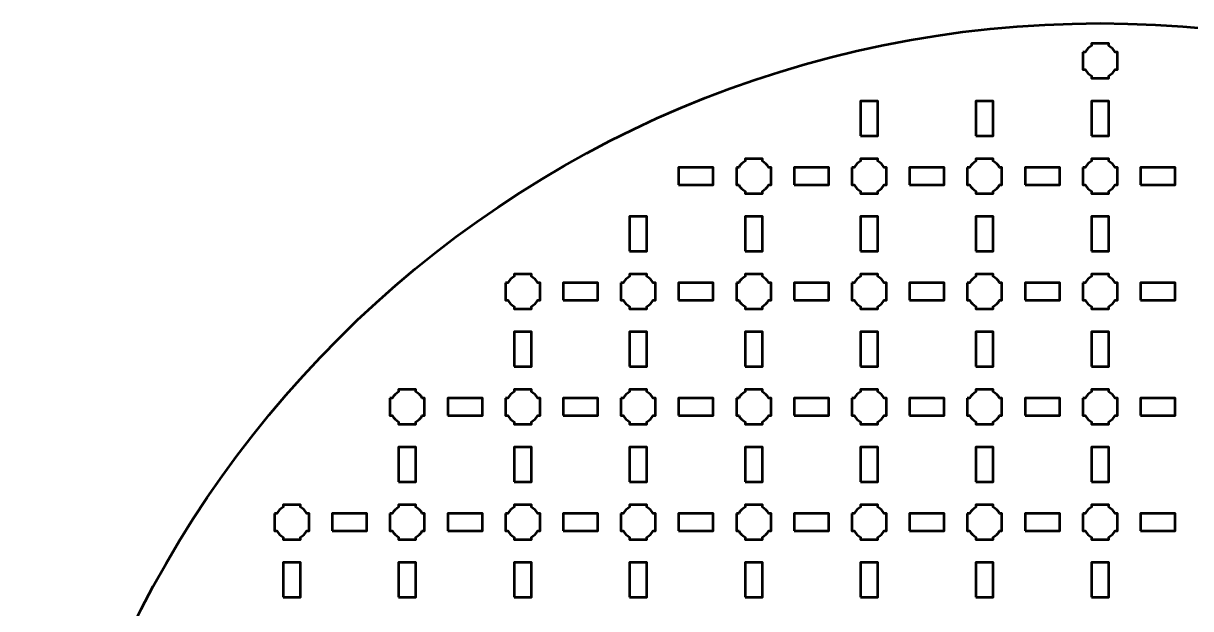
# Model space of a CAD drawing. Header units: centimetres. Extents: x -29.1 to 8.1, y -33.5 to 3.8.
# Drawn here: x -29.15 to -8.93, y -6.35 to 3.8 of the extents above; entities that cross this region are included whole.
import ezdxf

# ---------------------------------------------------------------- set-up
doc = ezdxf.new("R2010")
doc.units = ezdxf.units.CM
doc.header["$MEASUREMENT"] = 0
doc.layers.add('Layer 1', color=7, linetype='Continuous')

msp = doc.modelspace()

# ---------------------------------------------------------------- linework, layer by layer
at = {"layer": 'Layer 1', "lineweight": 53}
for points in [[(-14.65, 1.85), (-14.35, 1.85), (-14.35, 2.45), (-14.65, 2.45), (-14.65, 1.85)], [(-12.65, 1.85), (-12.35, 1.85), (-12.35, 2.45), (-12.65, 2.45), (-12.65, 1.85)], [(-10.65, 1.85), (-10.35, 1.85), (-10.35, 2.45), (-10.65, 2.45), (-10.65, 1.85)], [(-17.8, 1), (-17.2, 1), (-17.2, 1.3), (-17.8, 1.3), (-17.8, 1)], [(-15.8, 1), (-15.2, 1), (-15.2, 1.3), (-15.8, 1.3), (-15.8, 1)], [(-13.8, 1), (-13.2, 1), (-13.2, 1.3), (-13.8, 1.3), (-13.8, 1)], [(-11.8, 1), (-11.2, 1), (-11.2, 1.3), (-11.8, 1.3), (-11.8, 1)], [(-9.8, 1), (-9.2, 1), (-9.2, 1.3), (-9.8, 1.3), (-9.8, 1)], [(-18.65, -0.15), (-18.35, -0.15), (-18.35, 0.45), (-18.65, 0.45), (-18.65, -0.15)], [(-16.65, -0.15), (-16.35, -0.15), (-16.35, 0.45), (-16.65, 0.45), (-16.65, -0.15)], [(-14.65, -0.15), (-14.35, -0.15), (-14.35, 0.45), (-14.65, 0.45), (-14.65, -0.15)], [(-12.65, -0.15), (-12.35, -0.15), (-12.35, 0.45), (-12.65, 0.45), (-12.65, -0.15)], [(-10.65, -0.15), (-10.35, -0.15), (-10.35, 0.45), (-10.65, 0.45), (-10.65, -0.15)], [(-19.8, -1), (-19.2, -1), (-19.2, -0.7), (-19.8, -0.7), (-19.8, -1)], [(-17.8, -1), (-17.2, -1), (-17.2, -0.7), (-17.8, -0.7), (-17.8, -1)], [(-15.8, -1), (-15.2, -1), (-15.2, -0.7), (-15.8, -0.7), (-15.8, -1)], [(-13.8, -1), (-13.2, -1), (-13.2, -0.7), (-13.8, -0.7), (-13.8, -1)], [(-11.8, -1), (-11.2, -1), (-11.2, -0.7), (-11.8, -0.7), (-11.8, -1)], [(-9.8, -1), (-9.2, -1), (-9.2, -0.7), (-9.8, -0.7), (-9.8, -1)], [(-20.65, -2.15), (-20.35, -2.15), (-20.35, -1.55), (-20.65, -1.55), (-20.65, -2.15)], [(-18.65, -2.15), (-18.35, -2.15), (-18.35, -1.55), (-18.65, -1.55), (-18.65, -2.15)], [(-16.65, -2.15), (-16.35, -2.15), (-16.35, -1.55), (-16.65, -1.55), (-16.65, -2.15)], [(-14.65, -2.15), (-14.35, -2.15), (-14.35, -1.55), (-14.65, -1.55), (-14.65, -2.15)], [(-12.65, -2.15), (-12.35, -2.15), (-12.35, -1.55), (-12.65, -1.55), (-12.65, -2.15)], [(-10.65, -2.15), (-10.35, -2.15), (-10.35, -1.55), (-10.65, -1.55), (-10.65, -2.15)], [(-21.8, -3), (-21.2, -3), (-21.2, -2.7), (-21.8, -2.7), (-21.8, -3)], [(-19.8, -3), (-19.2, -3), (-19.2, -2.7), (-19.8, -2.7), (-19.8, -3)], [(-17.8, -3), (-17.2, -3), (-17.2, -2.7), (-17.8, -2.7), (-17.8, -3)], [(-15.8, -3), (-15.2, -3), (-15.2, -2.7), (-15.8, -2.7), (-15.8, -3)], [(-13.8, -3), (-13.2, -3), (-13.2, -2.7), (-13.8, -2.7), (-13.8, -3)], [(-11.8, -3), (-11.2, -3), (-11.2, -2.7), (-11.8, -2.7), (-11.8, -3)], [(-9.8, -3), (-9.2, -3), (-9.2, -2.7), (-9.8, -2.7), (-9.8, -3)], [(-22.65, -4.15), (-22.35, -4.15), (-22.35, -3.55), (-22.65, -3.55), (-22.65, -4.15)], [(-20.65, -4.15), (-20.35, -4.15), (-20.35, -3.55), (-20.65, -3.55), (-20.65, -4.15)], [(-18.65, -4.15), (-18.35, -4.15), (-18.35, -3.55), (-18.65, -3.55), (-18.65, -4.15)], [(-16.65, -4.15), (-16.35, -4.15), (-16.35, -3.55), (-16.65, -3.55), (-16.65, -4.15)], [(-14.65, -4.15), (-14.35, -4.15), (-14.35, -3.55), (-14.65, -3.55), (-14.65, -4.15)], [(-12.65, -4.15), (-12.35, -4.15), (-12.35, -3.55), (-12.65, -3.55), (-12.65, -4.15)], [(-10.65, -4.15), (-10.35, -4.15), (-10.35, -3.55), (-10.65, -3.55), (-10.65, -4.15)], [(-23.8, -5), (-23.2, -5), (-23.2, -4.7), (-23.8, -4.7), (-23.8, -5)], [(-21.8, -5), (-21.2, -5), (-21.2, -4.7), (-21.8, -4.7), (-21.8, -5)], [(-19.8, -5), (-19.2, -5), (-19.2, -4.7), (-19.8, -4.7), (-19.8, -5)], [(-17.8, -5), (-17.2, -5), (-17.2, -4.7), (-17.8, -4.7), (-17.8, -5)], [(-15.8, -5), (-15.2, -5), (-15.2, -4.7), (-15.8, -4.7), (-15.8, -5)], [(-13.8, -5), (-13.2, -5), (-13.2, -4.7), (-13.8, -4.7), (-13.8, -5)], [(-11.8, -5), (-11.2, -5), (-11.2, -4.7), (-11.8, -4.7), (-11.8, -5)], [(-9.8, -5), (-9.2, -5), (-9.2, -4.7), (-9.8, -4.7), (-9.8, -5)], [(-24.65, -6.15), (-24.35, -6.15), (-24.35, -5.55), (-24.65, -5.55), (-24.65, -6.15)], [(-22.65, -6.15), (-22.35, -6.15), (-22.35, -5.55), (-22.65, -5.55), (-22.65, -6.15)], [(-20.65, -6.15), (-20.35, -6.15), (-20.35, -5.55), (-20.65, -5.55), (-20.65, -6.15)], [(-18.65, -6.15), (-18.35, -6.15), (-18.35, -5.55), (-18.65, -5.55), (-18.65, -6.15)], [(-16.65, -6.15), (-16.35, -6.15), (-16.35, -5.55), (-16.65, -5.55), (-16.65, -6.15)], [(-14.65, -6.15), (-14.35, -6.15), (-14.35, -5.55), (-14.65, -5.55), (-14.65, -6.15)], [(-12.65, -6.15), (-12.35, -6.15), (-12.35, -5.55), (-12.65, -5.55), (-12.65, -6.15)], [(-10.65, -6.15), (-10.35, -6.15), (-10.35, -5.55), (-10.65, -5.55), (-10.65, -6.15)]]:
    msp.add_lwpolyline(points, close=True, dxfattribs=at)
at = {"layer": 'Layer 1', "color": 250, "lineweight": 53}
msp.add_ellipse((-10.5, -14.85), major_axis=(0, 18.65), ratio=1, dxfattribs=at)
at = {"layer": 'Layer 1', "lineweight": 53}
for points in [[(-10.8, 3.3), (-10.8, 3.3), (-10.75985, 3.3), (-10.75985, 3.3), (-10.75985, 3.3), (-10.7335, 3.34553), (-10.69553, 3.3835), (-10.65, 3.40985), (-10.65, 3.40985), (-10.65, 3.40985), (-10.65, 3.45), (-10.65, 3.45), (-10.65, 3.45), (-10.65, 3.45), (-10.5, 3.45), (-10.5, 3.45), (-10.5, 3.45), (-10.5, 3.45), (-10.35, 3.45), (-10.35, 3.45), (-10.35, 3.45), (-10.35, 3.45), (-10.35, 3.40985), (-10.35, 3.40985), (-10.35, 3.40985), (-10.30447, 3.3835), (-10.2665, 3.34553), (-10.24015, 3.3), (-10.24015, 3.3), (-10.24015, 3.3), (-10.2, 3.3), (-10.2, 3.3), (-10.2, 3.3), (-10.2, 3.3), (-10.2, 3.15), (-10.2, 3.15), (-10.2, 3.15), (-10.2, 3.15), (-10.2, 3), (-10.2, 3), (-10.2, 3), (-10.2, 3), (-10.24015, 3), (-10.24015, 3), (-10.24015, 3), (-10.2665, 2.95447), (-10.30447, 2.9165), (-10.35, 2.89015), (-10.35, 2.89015), (-10.35, 2.89015), (-10.35, 2.85), (-10.35, 2.85), (-10.35, 2.85), (-10.35, 2.85), (-10.5, 2.85), (-10.5, 2.85), (-10.5, 2.85), (-10.5, 2.85), (-10.65, 2.85), (-10.65, 2.85), (-10.65, 2.85), (-10.65, 2.85), (-10.65, 2.89015), (-10.65, 2.89015), (-10.65, 2.89015), (-10.69553, 2.9165), (-10.7335, 2.95447), (-10.75985, 3), (-10.75985, 3), (-10.75985, 3), (-10.8, 3), (-10.8, 3), (-10.8, 3), (-10.8, 3), (-10.8, 3.15), (-10.8, 3.15), (-10.8, 3.15), (-10.8, 3.15), (-10.8, 3.3), (-10.8, 3.3)], [(-16.8, 1.3), (-16.8, 1.3), (-16.75985, 1.3), (-16.75985, 1.3), (-16.75985, 1.3), (-16.7335, 1.34553), (-16.69553, 1.3835), (-16.65, 1.40985), (-16.65, 1.40985), (-16.65, 1.40985), (-16.65, 1.45), (-16.65, 1.45), (-16.65, 1.45), (-16.65, 1.45), (-16.5, 1.45), (-16.5, 1.45), (-16.5, 1.45), (-16.5, 1.45), (-16.35, 1.45), (-16.35, 1.45), (-16.35, 1.45), (-16.35, 1.45), (-16.35, 1.40985), (-16.35, 1.40985), (-16.35, 1.40985), (-16.30447, 1.3835), (-16.2665, 1.34553), (-16.24015, 1.3), (-16.24015, 1.3), (-16.24015, 1.3), (-16.2, 1.3), (-16.2, 1.3), (-16.2, 1.3), (-16.2, 1.3), (-16.2, 1.15), (-16.2, 1.15), (-16.2, 1.15), (-16.2, 1.15), (-16.2, 1), (-16.2, 1), (-16.2, 1), (-16.2, 1), (-16.24015, 1), (-16.24015, 1), (-16.24015, 1), (-16.2665, 0.95447), (-16.30447, 0.9165), (-16.35, 0.89015), (-16.35, 0.89015), (-16.35, 0.89015), (-16.35, 0.85), (-16.35, 0.85), (-16.35, 0.85), (-16.35, 0.85), (-16.5, 0.85), (-16.5, 0.85), (-16.5, 0.85), (-16.5, 0.85), (-16.65, 0.85), (-16.65, 0.85), (-16.65, 0.85), (-16.65, 0.85), (-16.65, 0.89015), (-16.65, 0.89015), (-16.65, 0.89015), (-16.69553, 0.9165), (-16.7335, 0.95447), (-16.75985, 1), (-16.75985, 1), (-16.75985, 1), (-16.8, 1), (-16.8, 1), (-16.8, 1), (-16.8, 1), (-16.8, 1.15), (-16.8, 1.15), (-16.8, 1.15), (-16.8, 1.15), (-16.8, 1.3), (-16.8, 1.3)], [(-14.8, 1.3), (-14.8, 1.3), (-14.75985, 1.3), (-14.75985, 1.3), (-14.75985, 1.3), (-14.7335, 1.34553), (-14.69553, 1.3835), (-14.65, 1.40985), (-14.65, 1.40985), (-14.65, 1.40985), (-14.65, 1.45), (-14.65, 1.45), (-14.65, 1.45), (-14.65, 1.45), (-14.5, 1.45), (-14.5, 1.45), (-14.5, 1.45), (-14.5, 1.45), (-14.35, 1.45), (-14.35, 1.45), (-14.35, 1.45), (-14.35, 1.45), (-14.35, 1.40985), (-14.35, 1.40985), (-14.35, 1.40985), (-14.30447, 1.3835), (-14.2665, 1.34553), (-14.24015, 1.3), (-14.24015, 1.3), (-14.24015, 1.3), (-14.2, 1.3), (-14.2, 1.3), (-14.2, 1.3), (-14.2, 1.3), (-14.2, 1.15), (-14.2, 1.15), (-14.2, 1.15), (-14.2, 1.15), (-14.2, 1), (-14.2, 1), (-14.2, 1), (-14.2, 1), (-14.24015, 1), (-14.24015, 1), (-14.24015, 1), (-14.2665, 0.95447), (-14.30447, 0.9165), (-14.35, 0.89015), (-14.35, 0.89015), (-14.35, 0.89015), (-14.35, 0.85), (-14.35, 0.85), (-14.35, 0.85), (-14.35, 0.85), (-14.5, 0.85), (-14.5, 0.85), (-14.5, 0.85), (-14.5, 0.85), (-14.65, 0.85), (-14.65, 0.85), (-14.65, 0.85), (-14.65, 0.85), (-14.65, 0.89015), (-14.65, 0.89015), (-14.65, 0.89015), (-14.69553, 0.9165), (-14.7335, 0.95447), (-14.75985, 1), (-14.75985, 1), (-14.75985, 1), (-14.8, 1), (-14.8, 1), (-14.8, 1), (-14.8, 1), (-14.8, 1.15), (-14.8, 1.15), (-14.8, 1.15), (-14.8, 1.15), (-14.8, 1.3), (-14.8, 1.3)], [(-12.8, 1.3), (-12.8, 1.3), (-12.75985, 1.3), (-12.75985, 1.3), (-12.75985, 1.3), (-12.7335, 1.34553), (-12.69553, 1.3835), (-12.65, 1.40985), (-12.65, 1.40985), (-12.65, 1.40985), (-12.65, 1.45), (-12.65, 1.45), (-12.65, 1.45), (-12.65, 1.45), (-12.5, 1.45), (-12.5, 1.45), (-12.5, 1.45), (-12.5, 1.45), (-12.35, 1.45), (-12.35, 1.45), (-12.35, 1.45), (-12.35, 1.45), (-12.35, 1.40985), (-12.35, 1.40985), (-12.35, 1.40985), (-12.30447, 1.3835), (-12.2665, 1.34553), (-12.24015, 1.3), (-12.24015, 1.3), (-12.24015, 1.3), (-12.2, 1.3), (-12.2, 1.3), (-12.2, 1.3), (-12.2, 1.3), (-12.2, 1.15), (-12.2, 1.15), (-12.2, 1.15), (-12.2, 1.15), (-12.2, 1), (-12.2, 1), (-12.2, 1), (-12.2, 1), (-12.24015, 1), (-12.24015, 1), (-12.24015, 1), (-12.2665, 0.95447), (-12.30447, 0.9165), (-12.35, 0.89015), (-12.35, 0.89015), (-12.35, 0.89015), (-12.35, 0.85), (-12.35, 0.85), (-12.35, 0.85), (-12.35, 0.85), (-12.5, 0.85), (-12.5, 0.85), (-12.5, 0.85), (-12.5, 0.85), (-12.65, 0.85), (-12.65, 0.85), (-12.65, 0.85), (-12.65, 0.85), (-12.65, 0.89015), (-12.65, 0.89015), (-12.65, 0.89015), (-12.69553, 0.9165), (-12.7335, 0.95447), (-12.75985, 1), (-12.75985, 1), (-12.75985, 1), (-12.8, 1), (-12.8, 1), (-12.8, 1), (-12.8, 1), (-12.8, 1.15), (-12.8, 1.15), (-12.8, 1.15), (-12.8, 1.15), (-12.8, 1.3), (-12.8, 1.3)], [(-10.8, 1.3), (-10.8, 1.3), (-10.75985, 1.3), (-10.75985, 1.3), (-10.75985, 1.3), (-10.7335, 1.34553), (-10.69553, 1.3835), (-10.65, 1.40985), (-10.65, 1.40985), (-10.65, 1.40985), (-10.65, 1.45), (-10.65, 1.45), (-10.65, 1.45), (-10.65, 1.45), (-10.5, 1.45), (-10.5, 1.45), (-10.5, 1.45), (-10.5, 1.45), (-10.35, 1.45), (-10.35, 1.45), (-10.35, 1.45), (-10.35, 1.45), (-10.35, 1.40985), (-10.35, 1.40985), (-10.35, 1.40985), (-10.30447, 1.3835), (-10.2665, 1.34553), (-10.24015, 1.3), (-10.24015, 1.3), (-10.24015, 1.3), (-10.2, 1.3), (-10.2, 1.3), (-10.2, 1.3), (-10.2, 1.3), (-10.2, 1.15), (-10.2, 1.15), (-10.2, 1.15), (-10.2, 1.15), (-10.2, 1), (-10.2, 1), (-10.2, 1), (-10.2, 1), (-10.24015, 1), (-10.24015, 1), (-10.24015, 1), (-10.2665, 0.95447), (-10.30447, 0.9165), (-10.35, 0.89015), (-10.35, 0.89015), (-10.35, 0.89015), (-10.35, 0.85), (-10.35, 0.85), (-10.35, 0.85), (-10.35, 0.85), (-10.5, 0.85), (-10.5, 0.85), (-10.5, 0.85), (-10.5, 0.85), (-10.65, 0.85), (-10.65, 0.85), (-10.65, 0.85), (-10.65, 0.85), (-10.65, 0.89015), (-10.65, 0.89015), (-10.65, 0.89015), (-10.69553, 0.9165), (-10.7335, 0.95447), (-10.75985, 1), (-10.75985, 1), (-10.75985, 1), (-10.8, 1), (-10.8, 1), (-10.8, 1), (-10.8, 1), (-10.8, 1.15), (-10.8, 1.15), (-10.8, 1.15), (-10.8, 1.15), (-10.8, 1.3), (-10.8, 1.3)], [(-20.8, -0.7), (-20.8, -0.7), (-20.75985, -0.7), (-20.75985, -0.7), (-20.75985, -0.7), (-20.7335, -0.65447), (-20.69553, -0.6165), (-20.65, -0.59015), (-20.65, -0.59015), (-20.65, -0.59015), (-20.65, -0.55), (-20.65, -0.55), (-20.65, -0.55), (-20.65, -0.55), (-20.5, -0.55), (-20.5, -0.55), (-20.5, -0.55), (-20.5, -0.55), (-20.35, -0.55), (-20.35, -0.55), (-20.35, -0.55), (-20.35, -0.55), (-20.35, -0.59015), (-20.35, -0.59015), (-20.35, -0.59015), (-20.30447, -0.6165), (-20.2665, -0.65447), (-20.24015, -0.7), (-20.24015, -0.7), (-20.24015, -0.7), (-20.2, -0.7), (-20.2, -0.7), (-20.2, -0.7), (-20.2, -0.7), (-20.2, -0.85), (-20.2, -0.85), (-20.2, -0.85), (-20.2, -0.85), (-20.2, -1), (-20.2, -1), (-20.2, -1), (-20.2, -1), (-20.24015, -1), (-20.24015, -1), (-20.24015, -1), (-20.2665, -1.04553), (-20.30447, -1.0835), (-20.35, -1.10985), (-20.35, -1.10985), (-20.35, -1.10985), (-20.35, -1.15), (-20.35, -1.15), (-20.35, -1.15), (-20.35, -1.15), (-20.5, -1.15), (-20.5, -1.15), (-20.5, -1.15), (-20.5, -1.15), (-20.65, -1.15), (-20.65, -1.15), (-20.65, -1.15), (-20.65, -1.15), (-20.65, -1.10985), (-20.65, -1.10985), (-20.65, -1.10985), (-20.69553, -1.0835), (-20.7335, -1.04553), (-20.75985, -1), (-20.75985, -1), (-20.75985, -1), (-20.8, -1), (-20.8, -1), (-20.8, -1), (-20.8, -1), (-20.8, -0.85), (-20.8, -0.85), (-20.8, -0.85), (-20.8, -0.85), (-20.8, -0.7), (-20.8, -0.7)], [(-18.8, -0.7), (-18.8, -0.7), (-18.75985, -0.7), (-18.75985, -0.7), (-18.75985, -0.7), (-18.7335, -0.65447), (-18.69553, -0.6165), (-18.65, -0.59015), (-18.65, -0.59015), (-18.65, -0.59015), (-18.65, -0.55), (-18.65, -0.55), (-18.65, -0.55), (-18.65, -0.55), (-18.5, -0.55), (-18.5, -0.55), (-18.5, -0.55), (-18.5, -0.55), (-18.35, -0.55), (-18.35, -0.55), (-18.35, -0.55), (-18.35, -0.55), (-18.35, -0.59015), (-18.35, -0.59015), (-18.35, -0.59015), (-18.30447, -0.6165), (-18.2665, -0.65447), (-18.24015, -0.7), (-18.24015, -0.7), (-18.24015, -0.7), (-18.2, -0.7), (-18.2, -0.7), (-18.2, -0.7), (-18.2, -0.7), (-18.2, -0.85), (-18.2, -0.85), (-18.2, -0.85), (-18.2, -0.85), (-18.2, -1), (-18.2, -1), (-18.2, -1), (-18.2, -1), (-18.24015, -1), (-18.24015, -1), (-18.24015, -1), (-18.2665, -1.04553), (-18.30447, -1.0835), (-18.35, -1.10985), (-18.35, -1.10985), (-18.35, -1.10985), (-18.35, -1.15), (-18.35, -1.15), (-18.35, -1.15), (-18.35, -1.15), (-18.5, -1.15), (-18.5, -1.15), (-18.5, -1.15), (-18.5, -1.15), (-18.65, -1.15), (-18.65, -1.15), (-18.65, -1.15), (-18.65, -1.15), (-18.65, -1.10985), (-18.65, -1.10985), (-18.65, -1.10985), (-18.69553, -1.0835), (-18.7335, -1.04553), (-18.75985, -1), (-18.75985, -1), (-18.75985, -1), (-18.8, -1), (-18.8, -1), (-18.8, -1), (-18.8, -1), (-18.8, -0.85), (-18.8, -0.85), (-18.8, -0.85), (-18.8, -0.85), (-18.8, -0.7), (-18.8, -0.7)], [(-16.8, -0.7), (-16.8, -0.7), (-16.75985, -0.7), (-16.75985, -0.7), (-16.75985, -0.7), (-16.7335, -0.65447), (-16.69553, -0.6165), (-16.65, -0.59015), (-16.65, -0.59015), (-16.65, -0.59015), (-16.65, -0.55), (-16.65, -0.55), (-16.65, -0.55), (-16.65, -0.55), (-16.5, -0.55), (-16.5, -0.55), (-16.5, -0.55), (-16.5, -0.55), (-16.35, -0.55), (-16.35, -0.55), (-16.35, -0.55), (-16.35, -0.55), (-16.35, -0.59015), (-16.35, -0.59015), (-16.35, -0.59015), (-16.30447, -0.6165), (-16.2665, -0.65447), (-16.24015, -0.7), (-16.24015, -0.7), (-16.24015, -0.7), (-16.2, -0.7), (-16.2, -0.7), (-16.2, -0.7), (-16.2, -0.7), (-16.2, -0.85), (-16.2, -0.85), (-16.2, -0.85), (-16.2, -0.85), (-16.2, -1), (-16.2, -1), (-16.2, -1), (-16.2, -1), (-16.24015, -1), (-16.24015, -1), (-16.24015, -1), (-16.2665, -1.04553), (-16.30447, -1.0835), (-16.35, -1.10985), (-16.35, -1.10985), (-16.35, -1.10985), (-16.35, -1.15), (-16.35, -1.15), (-16.35, -1.15), (-16.35, -1.15), (-16.5, -1.15), (-16.5, -1.15), (-16.5, -1.15), (-16.5, -1.15), (-16.65, -1.15), (-16.65, -1.15), (-16.65, -1.15), (-16.65, -1.15), (-16.65, -1.10985), (-16.65, -1.10985), (-16.65, -1.10985), (-16.69553, -1.0835), (-16.7335, -1.04553), (-16.75985, -1), (-16.75985, -1), (-16.75985, -1), (-16.8, -1), (-16.8, -1), (-16.8, -1), (-16.8, -1), (-16.8, -0.85), (-16.8, -0.85), (-16.8, -0.85), (-16.8, -0.85), (-16.8, -0.7), (-16.8, -0.7)], [(-14.8, -0.7), (-14.8, -0.7), (-14.75985, -0.7), (-14.75985, -0.7), (-14.75985, -0.7), (-14.7335, -0.65447), (-14.69553, -0.6165), (-14.65, -0.59015), (-14.65, -0.59015), (-14.65, -0.59015), (-14.65, -0.55), (-14.65, -0.55), (-14.65, -0.55), (-14.65, -0.55), (-14.5, -0.55), (-14.5, -0.55), (-14.5, -0.55), (-14.5, -0.55), (-14.35, -0.55), (-14.35, -0.55), (-14.35, -0.55), (-14.35, -0.55), (-14.35, -0.59015), (-14.35, -0.59015), (-14.35, -0.59015), (-14.30447, -0.6165), (-14.2665, -0.65447), (-14.24015, -0.7), (-14.24015, -0.7), (-14.24015, -0.7), (-14.2, -0.7), (-14.2, -0.7), (-14.2, -0.7), (-14.2, -0.7), (-14.2, -0.85), (-14.2, -0.85), (-14.2, -0.85), (-14.2, -0.85), (-14.2, -1), (-14.2, -1), (-14.2, -1), (-14.2, -1), (-14.24015, -1), (-14.24015, -1), (-14.24015, -1), (-14.2665, -1.04553), (-14.30447, -1.0835), (-14.35, -1.10985), (-14.35, -1.10985), (-14.35, -1.10985), (-14.35, -1.15), (-14.35, -1.15), (-14.35, -1.15), (-14.35, -1.15), (-14.5, -1.15), (-14.5, -1.15), (-14.5, -1.15), (-14.5, -1.15), (-14.65, -1.15), (-14.65, -1.15), (-14.65, -1.15), (-14.65, -1.15), (-14.65, -1.10985), (-14.65, -1.10985), (-14.65, -1.10985), (-14.69553, -1.0835), (-14.7335, -1.04553), (-14.75985, -1), (-14.75985, -1), (-14.75985, -1), (-14.8, -1), (-14.8, -1), (-14.8, -1), (-14.8, -1), (-14.8, -0.85), (-14.8, -0.85), (-14.8, -0.85), (-14.8, -0.85), (-14.8, -0.7), (-14.8, -0.7)], [(-12.8, -0.7), (-12.8, -0.7), (-12.75985, -0.7), (-12.75985, -0.7), (-12.75985, -0.7), (-12.7335, -0.65447), (-12.69553, -0.6165), (-12.65, -0.59015), (-12.65, -0.59015), (-12.65, -0.59015), (-12.65, -0.55), (-12.65, -0.55), (-12.65, -0.55), (-12.65, -0.55), (-12.5, -0.55), (-12.5, -0.55), (-12.5, -0.55), (-12.5, -0.55), (-12.35, -0.55), (-12.35, -0.55), (-12.35, -0.55), (-12.35, -0.55), (-12.35, -0.59015), (-12.35, -0.59015), (-12.35, -0.59015), (-12.30447, -0.6165), (-12.2665, -0.65447), (-12.24015, -0.7), (-12.24015, -0.7), (-12.24015, -0.7), (-12.2, -0.7), (-12.2, -0.7), (-12.2, -0.7), (-12.2, -0.7), (-12.2, -0.85), (-12.2, -0.85), (-12.2, -0.85), (-12.2, -0.85), (-12.2, -1), (-12.2, -1), (-12.2, -1), (-12.2, -1), (-12.24015, -1), (-12.24015, -1), (-12.24015, -1), (-12.2665, -1.04553), (-12.30447, -1.0835), (-12.35, -1.10985), (-12.35, -1.10985), (-12.35, -1.10985), (-12.35, -1.15), (-12.35, -1.15), (-12.35, -1.15), (-12.35, -1.15), (-12.5, -1.15), (-12.5, -1.15), (-12.5, -1.15), (-12.5, -1.15), (-12.65, -1.15), (-12.65, -1.15), (-12.65, -1.15), (-12.65, -1.15), (-12.65, -1.10985), (-12.65, -1.10985), (-12.65, -1.10985), (-12.69553, -1.0835), (-12.7335, -1.04553), (-12.75985, -1), (-12.75985, -1), (-12.75985, -1), (-12.8, -1), (-12.8, -1), (-12.8, -1), (-12.8, -1), (-12.8, -0.85), (-12.8, -0.85), (-12.8, -0.85), (-12.8, -0.85), (-12.8, -0.7), (-12.8, -0.7)], [(-10.8, -0.7), (-10.8, -0.7), (-10.75985, -0.7), (-10.75985, -0.7), (-10.75985, -0.7), (-10.7335, -0.65447), (-10.69553, -0.6165), (-10.65, -0.59015), (-10.65, -0.59015), (-10.65, -0.59015), (-10.65, -0.55), (-10.65, -0.55), (-10.65, -0.55), (-10.65, -0.55), (-10.5, -0.55), (-10.5, -0.55), (-10.5, -0.55), (-10.5, -0.55), (-10.35, -0.55), (-10.35, -0.55), (-10.35, -0.55), (-10.35, -0.55), (-10.35, -0.59015), (-10.35, -0.59015), (-10.35, -0.59015), (-10.30447, -0.6165), (-10.2665, -0.65447), (-10.24015, -0.7), (-10.24015, -0.7), (-10.24015, -0.7), (-10.2, -0.7), (-10.2, -0.7), (-10.2, -0.7), (-10.2, -0.7), (-10.2, -0.85), (-10.2, -0.85), (-10.2, -0.85), (-10.2, -0.85), (-10.2, -1), (-10.2, -1), (-10.2, -1), (-10.2, -1), (-10.24015, -1), (-10.24015, -1), (-10.24015, -1), (-10.2665, -1.04553), (-10.30447, -1.0835), (-10.35, -1.10985), (-10.35, -1.10985), (-10.35, -1.10985), (-10.35, -1.15), (-10.35, -1.15), (-10.35, -1.15), (-10.35, -1.15), (-10.5, -1.15), (-10.5, -1.15), (-10.5, -1.15), (-10.5, -1.15), (-10.65, -1.15), (-10.65, -1.15), (-10.65, -1.15), (-10.65, -1.15), (-10.65, -1.10985), (-10.65, -1.10985), (-10.65, -1.10985), (-10.69553, -1.0835), (-10.7335, -1.04553), (-10.75985, -1), (-10.75985, -1), (-10.75985, -1), (-10.8, -1), (-10.8, -1), (-10.8, -1), (-10.8, -1), (-10.8, -0.85), (-10.8, -0.85), (-10.8, -0.85), (-10.8, -0.85), (-10.8, -0.7), (-10.8, -0.7)], [(-22.8, -2.7), (-22.8, -2.7), (-22.75985, -2.7), (-22.75985, -2.7), (-22.75985, -2.7), (-22.7335, -2.65447), (-22.69553, -2.6165), (-22.65, -2.59015), (-22.65, -2.59015), (-22.65, -2.59015), (-22.65, -2.55), (-22.65, -2.55), (-22.65, -2.55), (-22.65, -2.55), (-22.5, -2.55), (-22.5, -2.55), (-22.5, -2.55), (-22.5, -2.55), (-22.35, -2.55), (-22.35, -2.55), (-22.35, -2.55), (-22.35, -2.55), (-22.35, -2.59015), (-22.35, -2.59015), (-22.35, -2.59015), (-22.30447, -2.6165), (-22.2665, -2.65447), (-22.24015, -2.7), (-22.24015, -2.7), (-22.24015, -2.7), (-22.2, -2.7), (-22.2, -2.7), (-22.2, -2.7), (-22.2, -2.7), (-22.2, -2.85), (-22.2, -2.85), (-22.2, -2.85), (-22.2, -2.85), (-22.2, -3), (-22.2, -3), (-22.2, -3), (-22.2, -3), (-22.24015, -3), (-22.24015, -3), (-22.24015, -3), (-22.2665, -3.04553), (-22.30447, -3.0835), (-22.35, -3.10985), (-22.35, -3.10985), (-22.35, -3.10985), (-22.35, -3.15), (-22.35, -3.15), (-22.35, -3.15), (-22.35, -3.15), (-22.5, -3.15), (-22.5, -3.15), (-22.5, -3.15), (-22.5, -3.15), (-22.65, -3.15), (-22.65, -3.15), (-22.65, -3.15), (-22.65, -3.15), (-22.65, -3.10985), (-22.65, -3.10985), (-22.65, -3.10985), (-22.69553, -3.0835), (-22.7335, -3.04553), (-22.75985, -3), (-22.75985, -3), (-22.75985, -3), (-22.8, -3), (-22.8, -3), (-22.8, -3), (-22.8, -3), (-22.8, -2.85), (-22.8, -2.85), (-22.8, -2.85), (-22.8, -2.85), (-22.8, -2.7), (-22.8, -2.7)], [(-20.8, -2.7), (-20.8, -2.7), (-20.75985, -2.7), (-20.75985, -2.7), (-20.75985, -2.7), (-20.7335, -2.65447), (-20.69553, -2.6165), (-20.65, -2.59015), (-20.65, -2.59015), (-20.65, -2.59015), (-20.65, -2.55), (-20.65, -2.55), (-20.65, -2.55), (-20.65, -2.55), (-20.5, -2.55), (-20.5, -2.55), (-20.5, -2.55), (-20.5, -2.55), (-20.35, -2.55), (-20.35, -2.55), (-20.35, -2.55), (-20.35, -2.55), (-20.35, -2.59015), (-20.35, -2.59015), (-20.35, -2.59015), (-20.30447, -2.6165), (-20.2665, -2.65447), (-20.24015, -2.7), (-20.24015, -2.7), (-20.24015, -2.7), (-20.2, -2.7), (-20.2, -2.7), (-20.2, -2.7), (-20.2, -2.7), (-20.2, -2.85), (-20.2, -2.85), (-20.2, -2.85), (-20.2, -2.85), (-20.2, -3), (-20.2, -3), (-20.2, -3), (-20.2, -3), (-20.24015, -3), (-20.24015, -3), (-20.24015, -3), (-20.2665, -3.04553), (-20.30447, -3.0835), (-20.35, -3.10985), (-20.35, -3.10985), (-20.35, -3.10985), (-20.35, -3.15), (-20.35, -3.15), (-20.35, -3.15), (-20.35, -3.15), (-20.5, -3.15), (-20.5, -3.15), (-20.5, -3.15), (-20.5, -3.15), (-20.65, -3.15), (-20.65, -3.15), (-20.65, -3.15), (-20.65, -3.15), (-20.65, -3.10985), (-20.65, -3.10985), (-20.65, -3.10985), (-20.69553, -3.0835), (-20.7335, -3.04553), (-20.75985, -3), (-20.75985, -3), (-20.75985, -3), (-20.8, -3), (-20.8, -3), (-20.8, -3), (-20.8, -3), (-20.8, -2.85), (-20.8, -2.85), (-20.8, -2.85), (-20.8, -2.85), (-20.8, -2.7), (-20.8, -2.7)], [(-18.8, -2.7), (-18.8, -2.7), (-18.75985, -2.7), (-18.75985, -2.7), (-18.75985, -2.7), (-18.7335, -2.65447), (-18.69553, -2.6165), (-18.65, -2.59015), (-18.65, -2.59015), (-18.65, -2.59015), (-18.65, -2.55), (-18.65, -2.55), (-18.65, -2.55), (-18.65, -2.55), (-18.5, -2.55), (-18.5, -2.55), (-18.5, -2.55), (-18.5, -2.55), (-18.35, -2.55), (-18.35, -2.55), (-18.35, -2.55), (-18.35, -2.55), (-18.35, -2.59015), (-18.35, -2.59015), (-18.35, -2.59015), (-18.30447, -2.6165), (-18.2665, -2.65447), (-18.24015, -2.7), (-18.24015, -2.7), (-18.24015, -2.7), (-18.2, -2.7), (-18.2, -2.7), (-18.2, -2.7), (-18.2, -2.7), (-18.2, -2.85), (-18.2, -2.85), (-18.2, -2.85), (-18.2, -2.85), (-18.2, -3), (-18.2, -3), (-18.2, -3), (-18.2, -3), (-18.24015, -3), (-18.24015, -3), (-18.24015, -3), (-18.2665, -3.04553), (-18.30447, -3.0835), (-18.35, -3.10985), (-18.35, -3.10985), (-18.35, -3.10985), (-18.35, -3.15), (-18.35, -3.15), (-18.35, -3.15), (-18.35, -3.15), (-18.5, -3.15), (-18.5, -3.15), (-18.5, -3.15), (-18.5, -3.15), (-18.65, -3.15), (-18.65, -3.15), (-18.65, -3.15), (-18.65, -3.15), (-18.65, -3.10985), (-18.65, -3.10985), (-18.65, -3.10985), (-18.69553, -3.0835), (-18.7335, -3.04553), (-18.75985, -3), (-18.75985, -3), (-18.75985, -3), (-18.8, -3), (-18.8, -3), (-18.8, -3), (-18.8, -3), (-18.8, -2.85), (-18.8, -2.85), (-18.8, -2.85), (-18.8, -2.85), (-18.8, -2.7), (-18.8, -2.7)], [(-16.8, -2.7), (-16.8, -2.7), (-16.75985, -2.7), (-16.75985, -2.7), (-16.75985, -2.7), (-16.7335, -2.65447), (-16.69553, -2.6165), (-16.65, -2.59015), (-16.65, -2.59015), (-16.65, -2.59015), (-16.65, -2.55), (-16.65, -2.55), (-16.65, -2.55), (-16.65, -2.55), (-16.5, -2.55), (-16.5, -2.55), (-16.5, -2.55), (-16.5, -2.55), (-16.35, -2.55), (-16.35, -2.55), (-16.35, -2.55), (-16.35, -2.55), (-16.35, -2.59015), (-16.35, -2.59015), (-16.35, -2.59015), (-16.30447, -2.6165), (-16.2665, -2.65447), (-16.24015, -2.7), (-16.24015, -2.7), (-16.24015, -2.7), (-16.2, -2.7), (-16.2, -2.7), (-16.2, -2.7), (-16.2, -2.7), (-16.2, -2.85), (-16.2, -2.85), (-16.2, -2.85), (-16.2, -2.85), (-16.2, -3), (-16.2, -3), (-16.2, -3), (-16.2, -3), (-16.24015, -3), (-16.24015, -3), (-16.24015, -3), (-16.2665, -3.04553), (-16.30447, -3.0835), (-16.35, -3.10985), (-16.35, -3.10985), (-16.35, -3.10985), (-16.35, -3.15), (-16.35, -3.15), (-16.35, -3.15), (-16.35, -3.15), (-16.5, -3.15), (-16.5, -3.15), (-16.5, -3.15), (-16.5, -3.15), (-16.65, -3.15), (-16.65, -3.15), (-16.65, -3.15), (-16.65, -3.15), (-16.65, -3.10985), (-16.65, -3.10985), (-16.65, -3.10985), (-16.69553, -3.0835), (-16.7335, -3.04553), (-16.75985, -3), (-16.75985, -3), (-16.75985, -3), (-16.8, -3), (-16.8, -3), (-16.8, -3), (-16.8, -3), (-16.8, -2.85), (-16.8, -2.85), (-16.8, -2.85), (-16.8, -2.85), (-16.8, -2.7), (-16.8, -2.7)], [(-14.8, -2.7), (-14.8, -2.7), (-14.75985, -2.7), (-14.75985, -2.7), (-14.75985, -2.7), (-14.7335, -2.65447), (-14.69553, -2.6165), (-14.65, -2.59015), (-14.65, -2.59015), (-14.65, -2.59015), (-14.65, -2.55), (-14.65, -2.55), (-14.65, -2.55), (-14.65, -2.55), (-14.5, -2.55), (-14.5, -2.55), (-14.5, -2.55), (-14.5, -2.55), (-14.35, -2.55), (-14.35, -2.55), (-14.35, -2.55), (-14.35, -2.55), (-14.35, -2.59015), (-14.35, -2.59015), (-14.35, -2.59015), (-14.30447, -2.6165), (-14.2665, -2.65447), (-14.24015, -2.7), (-14.24015, -2.7), (-14.24015, -2.7), (-14.2, -2.7), (-14.2, -2.7), (-14.2, -2.7), (-14.2, -2.7), (-14.2, -2.85), (-14.2, -2.85), (-14.2, -2.85), (-14.2, -2.85), (-14.2, -3), (-14.2, -3), (-14.2, -3), (-14.2, -3), (-14.24015, -3), (-14.24015, -3), (-14.24015, -3), (-14.2665, -3.04553), (-14.30447, -3.0835), (-14.35, -3.10985), (-14.35, -3.10985), (-14.35, -3.10985), (-14.35, -3.15), (-14.35, -3.15), (-14.35, -3.15), (-14.35, -3.15), (-14.5, -3.15), (-14.5, -3.15), (-14.5, -3.15), (-14.5, -3.15), (-14.65, -3.15), (-14.65, -3.15), (-14.65, -3.15), (-14.65, -3.15), (-14.65, -3.10985), (-14.65, -3.10985), (-14.65, -3.10985), (-14.69553, -3.0835), (-14.7335, -3.04553), (-14.75985, -3), (-14.75985, -3), (-14.75985, -3), (-14.8, -3), (-14.8, -3), (-14.8, -3), (-14.8, -3), (-14.8, -2.85), (-14.8, -2.85), (-14.8, -2.85), (-14.8, -2.85), (-14.8, -2.7), (-14.8, -2.7)], [(-12.8, -2.7), (-12.8, -2.7), (-12.75985, -2.7), (-12.75985, -2.7), (-12.75985, -2.7), (-12.7335, -2.65447), (-12.69553, -2.6165), (-12.65, -2.59015), (-12.65, -2.59015), (-12.65, -2.59015), (-12.65, -2.55), (-12.65, -2.55), (-12.65, -2.55), (-12.65, -2.55), (-12.5, -2.55), (-12.5, -2.55), (-12.5, -2.55), (-12.5, -2.55), (-12.35, -2.55), (-12.35, -2.55), (-12.35, -2.55), (-12.35, -2.55), (-12.35, -2.59015), (-12.35, -2.59015), (-12.35, -2.59015), (-12.30447, -2.6165), (-12.2665, -2.65447), (-12.24015, -2.7), (-12.24015, -2.7), (-12.24015, -2.7), (-12.2, -2.7), (-12.2, -2.7), (-12.2, -2.7), (-12.2, -2.7), (-12.2, -2.85), (-12.2, -2.85), (-12.2, -2.85), (-12.2, -2.85), (-12.2, -3), (-12.2, -3), (-12.2, -3), (-12.2, -3), (-12.24015, -3), (-12.24015, -3), (-12.24015, -3), (-12.2665, -3.04553), (-12.30447, -3.0835), (-12.35, -3.10985), (-12.35, -3.10985), (-12.35, -3.10985), (-12.35, -3.15), (-12.35, -3.15), (-12.35, -3.15), (-12.35, -3.15), (-12.5, -3.15), (-12.5, -3.15), (-12.5, -3.15), (-12.5, -3.15), (-12.65, -3.15), (-12.65, -3.15), (-12.65, -3.15), (-12.65, -3.15), (-12.65, -3.10985), (-12.65, -3.10985), (-12.65, -3.10985), (-12.69553, -3.0835), (-12.7335, -3.04553), (-12.75985, -3), (-12.75985, -3), (-12.75985, -3), (-12.8, -3), (-12.8, -3), (-12.8, -3), (-12.8, -3), (-12.8, -2.85), (-12.8, -2.85), (-12.8, -2.85), (-12.8, -2.85), (-12.8, -2.7), (-12.8, -2.7)], [(-10.8, -2.7), (-10.8, -2.7), (-10.75985, -2.7), (-10.75985, -2.7), (-10.75985, -2.7), (-10.7335, -2.65447), (-10.69553, -2.6165), (-10.65, -2.59015), (-10.65, -2.59015), (-10.65, -2.59015), (-10.65, -2.55), (-10.65, -2.55), (-10.65, -2.55), (-10.65, -2.55), (-10.5, -2.55), (-10.5, -2.55), (-10.5, -2.55), (-10.5, -2.55), (-10.35, -2.55), (-10.35, -2.55), (-10.35, -2.55), (-10.35, -2.55), (-10.35, -2.59015), (-10.35, -2.59015), (-10.35, -2.59015), (-10.30447, -2.6165), (-10.2665, -2.65447), (-10.24015, -2.7), (-10.24015, -2.7), (-10.24015, -2.7), (-10.2, -2.7), (-10.2, -2.7), (-10.2, -2.7), (-10.2, -2.7), (-10.2, -2.85), (-10.2, -2.85), (-10.2, -2.85), (-10.2, -2.85), (-10.2, -3), (-10.2, -3), (-10.2, -3), (-10.2, -3), (-10.24015, -3), (-10.24015, -3), (-10.24015, -3), (-10.2665, -3.04553), (-10.30447, -3.0835), (-10.35, -3.10985), (-10.35, -3.10985), (-10.35, -3.10985), (-10.35, -3.15), (-10.35, -3.15), (-10.35, -3.15), (-10.35, -3.15), (-10.5, -3.15), (-10.5, -3.15), (-10.5, -3.15), (-10.5, -3.15), (-10.65, -3.15), (-10.65, -3.15), (-10.65, -3.15), (-10.65, -3.15), (-10.65, -3.10985), (-10.65, -3.10985), (-10.65, -3.10985), (-10.69553, -3.0835), (-10.7335, -3.04553), (-10.75985, -3), (-10.75985, -3), (-10.75985, -3), (-10.8, -3), (-10.8, -3), (-10.8, -3), (-10.8, -3), (-10.8, -2.85), (-10.8, -2.85), (-10.8, -2.85), (-10.8, -2.85), (-10.8, -2.7), (-10.8, -2.7)], [(-24.8, -4.7), (-24.8, -4.7), (-24.75985, -4.7), (-24.75985, -4.7), (-24.75985, -4.7), (-24.7335, -4.65447), (-24.69553, -4.6165), (-24.65, -4.59015), (-24.65, -4.59015), (-24.65, -4.59015), (-24.65, -4.55), (-24.65, -4.55), (-24.65, -4.55), (-24.65, -4.55), (-24.5, -4.55), (-24.5, -4.55), (-24.5, -4.55), (-24.5, -4.55), (-24.35, -4.55), (-24.35, -4.55), (-24.35, -4.55), (-24.35, -4.55), (-24.35, -4.59015), (-24.35, -4.59015), (-24.35, -4.59015), (-24.30447, -4.6165), (-24.2665, -4.65447), (-24.24015, -4.7), (-24.24015, -4.7), (-24.24015, -4.7), (-24.2, -4.7), (-24.2, -4.7), (-24.2, -4.7), (-24.2, -4.7), (-24.2, -4.85), (-24.2, -4.85), (-24.2, -4.85), (-24.2, -4.85), (-24.2, -5), (-24.2, -5), (-24.2, -5), (-24.2, -5), (-24.24015, -5), (-24.24015, -5), (-24.24015, -5), (-24.2665, -5.04553), (-24.30447, -5.0835), (-24.35, -5.10985), (-24.35, -5.10985), (-24.35, -5.10985), (-24.35, -5.15), (-24.35, -5.15), (-24.35, -5.15), (-24.35, -5.15), (-24.5, -5.15), (-24.5, -5.15), (-24.5, -5.15), (-24.5, -5.15), (-24.65, -5.15), (-24.65, -5.15), (-24.65, -5.15), (-24.65, -5.15), (-24.65, -5.10985), (-24.65, -5.10985), (-24.65, -5.10985), (-24.69553, -5.0835), (-24.7335, -5.04553), (-24.75985, -5), (-24.75985, -5), (-24.75985, -5), (-24.8, -5), (-24.8, -5), (-24.8, -5), (-24.8, -5), (-24.8, -4.85), (-24.8, -4.85), (-24.8, -4.85), (-24.8, -4.85), (-24.8, -4.7), (-24.8, -4.7)], [(-22.8, -4.7), (-22.8, -4.7), (-22.75985, -4.7), (-22.75985, -4.7), (-22.75985, -4.7), (-22.7335, -4.65447), (-22.69553, -4.6165), (-22.65, -4.59015), (-22.65, -4.59015), (-22.65, -4.59015), (-22.65, -4.55), (-22.65, -4.55), (-22.65, -4.55), (-22.65, -4.55), (-22.5, -4.55), (-22.5, -4.55), (-22.5, -4.55), (-22.5, -4.55), (-22.35, -4.55), (-22.35, -4.55), (-22.35, -4.55), (-22.35, -4.55), (-22.35, -4.59015), (-22.35, -4.59015), (-22.35, -4.59015), (-22.30447, -4.6165), (-22.2665, -4.65447), (-22.24015, -4.7), (-22.24015, -4.7), (-22.24015, -4.7), (-22.2, -4.7), (-22.2, -4.7), (-22.2, -4.7), (-22.2, -4.7), (-22.2, -4.85), (-22.2, -4.85), (-22.2, -4.85), (-22.2, -4.85), (-22.2, -5), (-22.2, -5), (-22.2, -5), (-22.2, -5), (-22.24015, -5), (-22.24015, -5), (-22.24015, -5), (-22.2665, -5.04553), (-22.30447, -5.0835), (-22.35, -5.10985), (-22.35, -5.10985), (-22.35, -5.10985), (-22.35, -5.15), (-22.35, -5.15), (-22.35, -5.15), (-22.35, -5.15), (-22.5, -5.15), (-22.5, -5.15), (-22.5, -5.15), (-22.5, -5.15), (-22.65, -5.15), (-22.65, -5.15), (-22.65, -5.15), (-22.65, -5.15), (-22.65, -5.10985), (-22.65, -5.10985), (-22.65, -5.10985), (-22.69553, -5.0835), (-22.7335, -5.04553), (-22.75985, -5), (-22.75985, -5), (-22.75985, -5), (-22.8, -5), (-22.8, -5), (-22.8, -5), (-22.8, -5), (-22.8, -4.85), (-22.8, -4.85), (-22.8, -4.85), (-22.8, -4.85), (-22.8, -4.7), (-22.8, -4.7)], [(-20.8, -4.7), (-20.8, -4.7), (-20.75985, -4.7), (-20.75985, -4.7), (-20.75985, -4.7), (-20.7335, -4.65447), (-20.69553, -4.6165), (-20.65, -4.59015), (-20.65, -4.59015), (-20.65, -4.59015), (-20.65, -4.55), (-20.65, -4.55), (-20.65, -4.55), (-20.65, -4.55), (-20.5, -4.55), (-20.5, -4.55), (-20.5, -4.55), (-20.5, -4.55), (-20.35, -4.55), (-20.35, -4.55), (-20.35, -4.55), (-20.35, -4.55), (-20.35, -4.59015), (-20.35, -4.59015), (-20.35, -4.59015), (-20.30447, -4.6165), (-20.2665, -4.65447), (-20.24015, -4.7), (-20.24015, -4.7), (-20.24015, -4.7), (-20.2, -4.7), (-20.2, -4.7), (-20.2, -4.7), (-20.2, -4.7), (-20.2, -4.85), (-20.2, -4.85), (-20.2, -4.85), (-20.2, -4.85), (-20.2, -5), (-20.2, -5), (-20.2, -5), (-20.2, -5), (-20.24015, -5), (-20.24015, -5), (-20.24015, -5), (-20.2665, -5.04553), (-20.30447, -5.0835), (-20.35, -5.10985), (-20.35, -5.10985), (-20.35, -5.10985), (-20.35, -5.15), (-20.35, -5.15), (-20.35, -5.15), (-20.35, -5.15), (-20.5, -5.15), (-20.5, -5.15), (-20.5, -5.15), (-20.5, -5.15), (-20.65, -5.15), (-20.65, -5.15), (-20.65, -5.15), (-20.65, -5.15), (-20.65, -5.10985), (-20.65, -5.10985), (-20.65, -5.10985), (-20.69553, -5.0835), (-20.7335, -5.04553), (-20.75985, -5), (-20.75985, -5), (-20.75985, -5), (-20.8, -5), (-20.8, -5), (-20.8, -5), (-20.8, -5), (-20.8, -4.85), (-20.8, -4.85), (-20.8, -4.85), (-20.8, -4.85), (-20.8, -4.7), (-20.8, -4.7)], [(-18.8, -4.7), (-18.8, -4.7), (-18.75985, -4.7), (-18.75985, -4.7), (-18.75985, -4.7), (-18.7335, -4.65447), (-18.69553, -4.6165), (-18.65, -4.59015), (-18.65, -4.59015), (-18.65, -4.59015), (-18.65, -4.55), (-18.65, -4.55), (-18.65, -4.55), (-18.65, -4.55), (-18.5, -4.55), (-18.5, -4.55), (-18.5, -4.55), (-18.5, -4.55), (-18.35, -4.55), (-18.35, -4.55), (-18.35, -4.55), (-18.35, -4.55), (-18.35, -4.59015), (-18.35, -4.59015), (-18.35, -4.59015), (-18.30447, -4.6165), (-18.2665, -4.65447), (-18.24015, -4.7), (-18.24015, -4.7), (-18.24015, -4.7), (-18.2, -4.7), (-18.2, -4.7), (-18.2, -4.7), (-18.2, -4.7), (-18.2, -4.85), (-18.2, -4.85), (-18.2, -4.85), (-18.2, -4.85), (-18.2, -5), (-18.2, -5), (-18.2, -5), (-18.2, -5), (-18.24015, -5), (-18.24015, -5), (-18.24015, -5), (-18.2665, -5.04553), (-18.30447, -5.0835), (-18.35, -5.10985), (-18.35, -5.10985), (-18.35, -5.10985), (-18.35, -5.15), (-18.35, -5.15), (-18.35, -5.15), (-18.35, -5.15), (-18.5, -5.15), (-18.5, -5.15), (-18.5, -5.15), (-18.5, -5.15), (-18.65, -5.15), (-18.65, -5.15), (-18.65, -5.15), (-18.65, -5.15), (-18.65, -5.10985), (-18.65, -5.10985), (-18.65, -5.10985), (-18.69553, -5.0835), (-18.7335, -5.04553), (-18.75985, -5), (-18.75985, -5), (-18.75985, -5), (-18.8, -5), (-18.8, -5), (-18.8, -5), (-18.8, -5), (-18.8, -4.85), (-18.8, -4.85), (-18.8, -4.85), (-18.8, -4.85), (-18.8, -4.7), (-18.8, -4.7)], [(-16.8, -4.7), (-16.8, -4.7), (-16.75985, -4.7), (-16.75985, -4.7), (-16.75985, -4.7), (-16.7335, -4.65447), (-16.69553, -4.6165), (-16.65, -4.59015), (-16.65, -4.59015), (-16.65, -4.59015), (-16.65, -4.55), (-16.65, -4.55), (-16.65, -4.55), (-16.65, -4.55), (-16.5, -4.55), (-16.5, -4.55), (-16.5, -4.55), (-16.5, -4.55), (-16.35, -4.55), (-16.35, -4.55), (-16.35, -4.55), (-16.35, -4.55), (-16.35, -4.59015), (-16.35, -4.59015), (-16.35, -4.59015), (-16.30447, -4.6165), (-16.2665, -4.65447), (-16.24015, -4.7), (-16.24015, -4.7), (-16.24015, -4.7), (-16.2, -4.7), (-16.2, -4.7), (-16.2, -4.7), (-16.2, -4.7), (-16.2, -4.85), (-16.2, -4.85), (-16.2, -4.85), (-16.2, -4.85), (-16.2, -5), (-16.2, -5), (-16.2, -5), (-16.2, -5), (-16.24015, -5), (-16.24015, -5), (-16.24015, -5), (-16.2665, -5.04553), (-16.30447, -5.0835), (-16.35, -5.10985), (-16.35, -5.10985), (-16.35, -5.10985), (-16.35, -5.15), (-16.35, -5.15), (-16.35, -5.15), (-16.35, -5.15), (-16.5, -5.15), (-16.5, -5.15), (-16.5, -5.15), (-16.5, -5.15), (-16.65, -5.15), (-16.65, -5.15), (-16.65, -5.15), (-16.65, -5.15), (-16.65, -5.10985), (-16.65, -5.10985), (-16.65, -5.10985), (-16.69553, -5.0835), (-16.7335, -5.04553), (-16.75985, -5), (-16.75985, -5), (-16.75985, -5), (-16.8, -5), (-16.8, -5), (-16.8, -5), (-16.8, -5), (-16.8, -4.85), (-16.8, -4.85), (-16.8, -4.85), (-16.8, -4.85), (-16.8, -4.7), (-16.8, -4.7)], [(-14.8, -4.7), (-14.8, -4.7), (-14.75985, -4.7), (-14.75985, -4.7), (-14.75985, -4.7), (-14.7335, -4.65447), (-14.69553, -4.6165), (-14.65, -4.59015), (-14.65, -4.59015), (-14.65, -4.59015), (-14.65, -4.55), (-14.65, -4.55), (-14.65, -4.55), (-14.65, -4.55), (-14.5, -4.55), (-14.5, -4.55), (-14.5, -4.55), (-14.5, -4.55), (-14.35, -4.55), (-14.35, -4.55), (-14.35, -4.55), (-14.35, -4.55), (-14.35, -4.59015), (-14.35, -4.59015), (-14.35, -4.59015), (-14.30447, -4.6165), (-14.2665, -4.65447), (-14.24015, -4.7), (-14.24015, -4.7), (-14.24015, -4.7), (-14.2, -4.7), (-14.2, -4.7), (-14.2, -4.7), (-14.2, -4.7), (-14.2, -4.85), (-14.2, -4.85), (-14.2, -4.85), (-14.2, -4.85), (-14.2, -5), (-14.2, -5), (-14.2, -5), (-14.2, -5), (-14.24015, -5), (-14.24015, -5), (-14.24015, -5), (-14.2665, -5.04553), (-14.30447, -5.0835), (-14.35, -5.10985), (-14.35, -5.10985), (-14.35, -5.10985), (-14.35, -5.15), (-14.35, -5.15), (-14.35, -5.15), (-14.35, -5.15), (-14.5, -5.15), (-14.5, -5.15), (-14.5, -5.15), (-14.5, -5.15), (-14.65, -5.15), (-14.65, -5.15), (-14.65, -5.15), (-14.65, -5.15), (-14.65, -5.10985), (-14.65, -5.10985), (-14.65, -5.10985), (-14.69553, -5.0835), (-14.7335, -5.04553), (-14.75985, -5), (-14.75985, -5), (-14.75985, -5), (-14.8, -5), (-14.8, -5), (-14.8, -5), (-14.8, -5), (-14.8, -4.85), (-14.8, -4.85), (-14.8, -4.85), (-14.8, -4.85), (-14.8, -4.7), (-14.8, -4.7)], [(-12.8, -4.7), (-12.8, -4.7), (-12.75985, -4.7), (-12.75985, -4.7), (-12.75985, -4.7), (-12.7335, -4.65447), (-12.69553, -4.6165), (-12.65, -4.59015), (-12.65, -4.59015), (-12.65, -4.59015), (-12.65, -4.55), (-12.65, -4.55), (-12.65, -4.55), (-12.65, -4.55), (-12.5, -4.55), (-12.5, -4.55), (-12.5, -4.55), (-12.5, -4.55), (-12.35, -4.55), (-12.35, -4.55), (-12.35, -4.55), (-12.35, -4.55), (-12.35, -4.59015), (-12.35, -4.59015), (-12.35, -4.59015), (-12.30447, -4.6165), (-12.2665, -4.65447), (-12.24015, -4.7), (-12.24015, -4.7), (-12.24015, -4.7), (-12.2, -4.7), (-12.2, -4.7), (-12.2, -4.7), (-12.2, -4.7), (-12.2, -4.85), (-12.2, -4.85), (-12.2, -4.85), (-12.2, -4.85), (-12.2, -5), (-12.2, -5), (-12.2, -5), (-12.2, -5), (-12.24015, -5), (-12.24015, -5), (-12.24015, -5), (-12.2665, -5.04553), (-12.30447, -5.0835), (-12.35, -5.10985), (-12.35, -5.10985), (-12.35, -5.10985), (-12.35, -5.15), (-12.35, -5.15), (-12.35, -5.15), (-12.35, -5.15), (-12.5, -5.15), (-12.5, -5.15), (-12.5, -5.15), (-12.5, -5.15), (-12.65, -5.15), (-12.65, -5.15), (-12.65, -5.15), (-12.65, -5.15), (-12.65, -5.10985), (-12.65, -5.10985), (-12.65, -5.10985), (-12.69553, -5.0835), (-12.7335, -5.04553), (-12.75985, -5), (-12.75985, -5), (-12.75985, -5), (-12.8, -5), (-12.8, -5), (-12.8, -5), (-12.8, -5), (-12.8, -4.85), (-12.8, -4.85), (-12.8, -4.85), (-12.8, -4.85), (-12.8, -4.7), (-12.8, -4.7)], [(-10.8, -4.7), (-10.8, -4.7), (-10.75985, -4.7), (-10.75985, -4.7), (-10.75985, -4.7), (-10.7335, -4.65447), (-10.69553, -4.6165), (-10.65, -4.59015), (-10.65, -4.59015), (-10.65, -4.59015), (-10.65, -4.55), (-10.65, -4.55), (-10.65, -4.55), (-10.65, -4.55), (-10.5, -4.55), (-10.5, -4.55), (-10.5, -4.55), (-10.5, -4.55), (-10.35, -4.55), (-10.35, -4.55), (-10.35, -4.55), (-10.35, -4.55), (-10.35, -4.59015), (-10.35, -4.59015), (-10.35, -4.59015), (-10.30447, -4.6165), (-10.2665, -4.65447), (-10.24015, -4.7), (-10.24015, -4.7), (-10.24015, -4.7), (-10.2, -4.7), (-10.2, -4.7), (-10.2, -4.7), (-10.2, -4.7), (-10.2, -4.85), (-10.2, -4.85), (-10.2, -4.85), (-10.2, -4.85), (-10.2, -5), (-10.2, -5), (-10.2, -5), (-10.2, -5), (-10.24015, -5), (-10.24015, -5), (-10.24015, -5), (-10.2665, -5.04553), (-10.30447, -5.0835), (-10.35, -5.10985), (-10.35, -5.10985), (-10.35, -5.10985), (-10.35, -5.15), (-10.35, -5.15), (-10.35, -5.15), (-10.35, -5.15), (-10.5, -5.15), (-10.5, -5.15), (-10.5, -5.15), (-10.5, -5.15), (-10.65, -5.15), (-10.65, -5.15), (-10.65, -5.15), (-10.65, -5.15), (-10.65, -5.10985), (-10.65, -5.10985), (-10.65, -5.10985), (-10.69553, -5.0835), (-10.7335, -5.04553), (-10.75985, -5), (-10.75985, -5), (-10.75985, -5), (-10.8, -5), (-10.8, -5), (-10.8, -5), (-10.8, -5), (-10.8, -4.85), (-10.8, -4.85), (-10.8, -4.85), (-10.8, -4.85), (-10.8, -4.7), (-10.8, -4.7)]]:
    msp.add_open_spline(points, degree=3, knots=[0, 0, 0, 0, 0.05, 0.05, 0.05, 0.05, 0.1, 0.1, 0.1, 0.1, 0.15, 0.15, 0.15, 0.15, 0.2, 0.2, 0.2, 0.2, 0.25, 0.25, 0.25, 0.25, 0.3, 0.3, 0.3, 0.3, 0.35, 0.35, 0.35, 0.35, 0.4, 0.4, 0.4, 0.4, 0.45, 0.45, 0.45, 0.45, 0.5, 0.5, 0.5, 0.5, 0.55, 0.55, 0.55, 0.55, 0.6, 0.6, 0.6, 0.6, 0.65, 0.65, 0.65, 0.65, 0.7, 0.7, 0.7, 0.7, 0.75, 0.75, 0.75, 0.75, 0.8, 0.8, 0.8, 0.8, 0.85, 0.85, 0.85, 0.85, 0.9, 0.9, 0.9, 0.9, 0.95, 0.95, 0.95, 0.95, 1, 1, 1, 1], dxfattribs=at)

doc.saveas('drawing.dxf')
